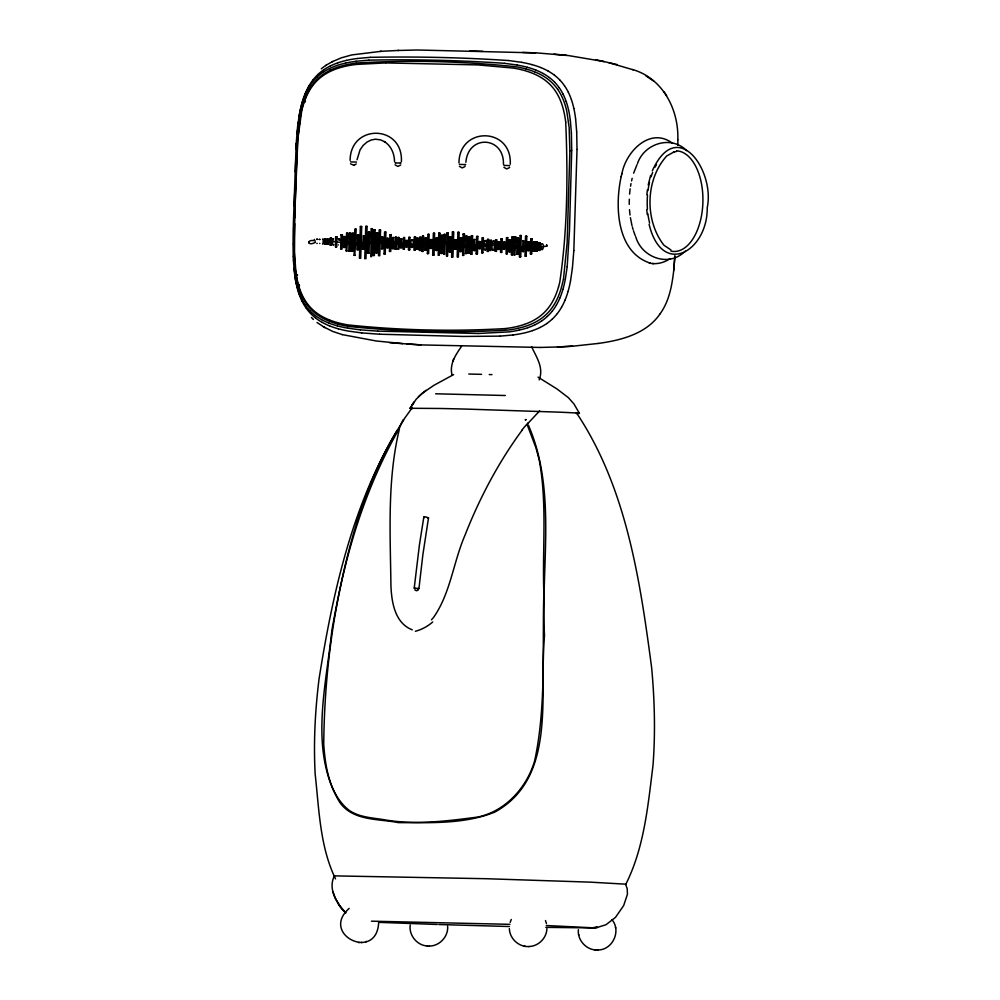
<?xml version="1.0" encoding="UTF-8"?>
<svg xmlns="http://www.w3.org/2000/svg" width="1000" height="1000" viewBox="0 0 1000 1000"><rect width="100%" height="100%" fill="white"/><g stroke="black" fill="none" stroke-linecap="round" stroke-linejoin="round"><path stroke-width="1.5" d="M293.363 244.088L293.45 255.05M569.888 150.863L569.15 127.525L566.788 111.263A68.612 57.15 -87.1 0 0 564.425 102.812A55.938 46.588 -87.1 0 0 561.375 95.562A50.375 41.962 -87.1 0 0 557.638 89.3M571.712 150.15L571.388 132.95M577.013 149.375L576.688 131.838M293.363 243.975L293.6 227.55M569.888 150.863L567.15 242.525L563.587 278.075A93.238 77.65 -87.1 0 1 561.25 288.038A68.612 57.15 -87.1 0 1 558.337 296.363A55.938 46.588 -87.1 0 1 554.85 303.45A50.375 41.962 -87.1 0 1 550.712 309.538A50.163 41.775 -87.1 0 1 545.913 314.75A54.9 45.725 -87.1 0 1 540.35 319.175A65.275 54.363 -87.1 0 1 533.95 322.9A83.112 69.225 -87.1 0 1 526.55 325.938A112.312 93.537 -87.1 0 1 517.938 328.338M571.712 150.262L569.475 230.775L567.188 266.6M577.013 149.488L573.837 250.512M629.25 204.387L629.288 199.237M294.7 223.588L294.525 252.288L295.788 270.938A92.163 76.75 -87.1 0 0 297.475 280.887A67.825 56.487 -87.1 0 0 299.825 289.25A55.312 46.062 -87.1 0 0 302.838 296.413A49.812 41.487 -87.1 0 0 306.55 302.6A49.612 41.325 -87.1 0 0 310.975 307.962A54.312 45.237 -87.1 0 0 316.188 312.6A64.588 53.788 -87.1 0 0 322.275 316.562A82.25 68.5 -87.1 0 0 329.387 319.9M295.85 181.163L297.587 140.238L300.538 115.075M296.025 181.275L294.688 217.838M294.65 193.45L294.237 206.088M295.3 171.975L295.637 161.875M295.287 199.5L297.887 138.688L301.712 110.938A83.875 69.862 -87.1 0 1 302.975 106.05A67.825 56.487 -87.1 0 1 305.85 97.812M323.088 243.875L323.2 239.163M324.538 244.025L324.7 239.062M325.9 244.075L326.062 239.112M327.238 244.35L327.413 238.875M328.675 238.925L328.413 244.387M330.65 245.162L330.012 245.15L330.15 238.2M331.2 245.188L331.512 238.25M332.65 244.713L332.837 238.762M335.613 236.713L335.462 246.887M336.662 246.925L336.987 236.762M340.65 249.013L341.1 234.838M342.025 249.05L342.463 234.887M343.762 236.513L343.575 247.475M344.775 247.512L345.125 236.55M347.938 233.337L346.812 250.837L346.112 250.812L346.575 233.3M348.825 251.213L349.975 251.25L348.812 251.225L349.288 233.012M350.087 251.262L350.55 233.062M351.425 251.3L352 233.062L352.863 233.075M352.8 251.337L353.363 233.1M356.2 229.25L354.8 255.312L354.1 255.287L354.837 229.2M356.9 249.825L357.375 234.788M358.263 249.875L358.738 234.825M359.45 258.212L360.337 226.525M360.712 258.263L361.712 226.562M362.35 249.125L363.338 235.75L364.038 235.775L363.713 249.163M364.75 258.75L365.775 226.238M367.137 226.275L365.925 258.8M368.312 231.962L367.638 253.162L368.913 253.188L367.8 253.15M369 253.2L369.675 232M372.488 228.663L371.613 256.663L370.838 256.65L371.125 228.625M372.987 255.562L373.8 229.812M374.35 255.6L375.163 229.85M375.788 252.775L376.425 232.712M377.15 252.825L377.788 232.763M378.512 255.65L379.212 229.963M379.775 255.7L380.588 230.012M383.075 237.025L382.7 248.812L381.788 248.787L381.863 236.988M384.575 231.962L384.05 253.912M385.25 253.95L385.938 232M386.788 247.787L387.088 238.212M388.062 247.825L388.263 238.25M389.387 251.45L389.913 234.675M390.75 251.488L391.175 234.725M392.188 248.688L392.537 237.575M393.55 248.725L393.9 237.613M394.875 249.275L395.838 237.113L396.538 237.138L396.25 249.312M399.325 237.575L398.963 249.013L398.1 249L397.962 237.537M400.35 247.763L400.625 238.863M401.712 247.812L402 238.912M403.013 249.237L403.963 237.525L404.663 237.55L404.387 249.288M405.812 246.725L406.012 240.162M407.175 246.762L407.275 240.2M408.812 237.275L408.425 249.737L409.7 249.762L408.587 249.737M409.787 249.775L409.988 237.325M412.812 239.838C415.188 249.9 408.512 250.1 411.45 239.8M413.963 250.275L414.25 236.988M415.112 250.312L415.613 237.037M416.575 249.25L416.925 238.137M417.938 249.288L418.288 238.188M419.25 250.45L419.675 237.062L420.387 237.075M420.613 250.5L421.037 237.1M421.925 251.462L422.413 236.175M424.688 249.9L425.062 237.862M426.05 249.95L426.325 237.913M429.137 234.375L428.65 253.6L427.375 253.562L427.887 234.338L428.587 234.363M430.163 248.463L430.438 239.562L431.3 239.575M431.525 248.512L431.8 239.6M432.663 255L433.35 233.15M434.025 255.037L434.613 233.2M435.525 250.362L435.913 237.913L436.925 237.963M437.275 237.963L436.887 250.4L436.062 250.387L436.788 250.4M438.175 255.3L438.775 233.1M439.325 255.325L440.138 233.15M440.85 253.375L441.425 235.15M442.125 253.412L442.788 235.2M443.663 254.262L444.162 234.387L445.412 234.425L444.9 254.3L443.762 254.262L444.412 254.3M448.275 233.012L447.562 255.85L446.7 255.825L446.912 232.975M449.125 252.075L449.5 236.825L450.525 236.875M450.387 252.113L450.875 236.875M451.587 257.087L452.375 231.95M452.95 257.125L453.738 231.988M454.538 249.262L454.988 239.9M455.9 249.3L456.2 239.95M457.863 232.375L459.038 232.4L457.887 232.362L457.163 256.925M458.375 256.962L459.15 232.413M459.888 251.612L460.325 237.8M461.25 251.65L461.688 237.838M463.15 234.088L462.638 255.45M463.85 255.487L464.513 234.137M467.163 236.213L466.613 253.538L465.85 253.525L465.8 236.163M467.975 253.125L468.488 236.663M469.338 253.162L469.663 236.713M470.65 254.225L471.238 235.688L472.512 235.725L471.825 235.712M472.013 254.275L472.6 235.738M473.475 250.575L473.825 239.462L474.55 239.488L474.85 250.613M476.087 253.85L476.637 236.325M477.45 253.888L477.9 236.363M478.963 248.688L479.188 241.6L480.462 241.637M480.55 241.65L480.138 248.738M482.912 252.75L483.387 237.75M484.45 249.887C481.613 240.438 488.587 234.75 485.712 249.938M487.388 239.325L487.175 251.35M488.375 251.388L488.75 239.375M489.75 250.6L490.075 240.2M491.337 240.25L490.925 250.637M492.575 250.212C489.75 240.463 496.725 234.675 493.837 250.25M495.15 251.262L495.513 239.788M496.512 251.312L496.875 239.825M498.025 249.412L498.162 241.762M499.525 241.812L499.2 249.45M500.538 252.413L500.962 238.9M501.812 252.45L502.325 238.938M503.35 249.3L503.738 242.138M504.625 249.338L504.938 242.175M506.425 237.638L506.075 253.925M507.275 253.962L507.788 237.675M508.812 251.925L509.075 239.75M509.938 251.962L510.438 239.8M511.312 254.812L511.875 237M513.237 237.037L512.487 254.862M515.95 237.062L514.85 254.95L514.1 254.925L514.575 237.025M516.763 254.013L517.263 238.05M518.125 254.05L518.525 238.1M519.388 256.712L520.05 235.475M520.75 256.762L521.225 235.512M522.263 251.625L523.075 240.7L523.875 240.725L523.538 251.663M526.188 256.238L526.812 236.287M527.712 250.625L527.987 241.938M529.35 241.988L528.888 250.675M530.325 253.825L530.788 238.863M531.688 253.875L532.163 238.912M533.125 251.088L533.575 241.737M534.487 251.125L534.775 241.788M535.825 251.2L536.125 241.737M537.188 251.25L537.487 241.788M538.663 250.425L538.812 242.65M539.925 250.463L539.975 242.688M541.312 249.475C539.175 239.625 545.975 244.088 542.475 249.525M295.262 205.45C294.738 230.863 292.225 256.75 297.337 281.887A68.612 57.15 -87.1 0 0 299.7 290.338A55.938 46.588 -87.1 0 0 302.75 297.575A50.375 41.962 -87.1 0 0 306.488 303.837A50.163 41.775 -87.1 0 0 310.963 309.275A54.9 45.725 -87.1 0 0 316.238 313.95A65.275 54.363 -87.1 0 0 322.388 317.962A83.112 69.225 -87.1 0 0 329.588 321.35A112.312 93.537 -87.1 0 0 338.038 324.137M296.188 143.837L293.35 224.338L293.512 257.238M296.188 149.25L296.537 142.95M578.387 929.7C577.225 940.325 586.688 950.45 597.375 950M296.188 143.737L297.6 126.575M573.825 250.625L572.4 268.113M673.95 267.775L673.7 270.775M546.912 928.675C546.65 937.8 538.875 945.875 529.775 946.488M297.137 134.075L297.512 129.713M350.1 160.413C350.35 123.513 403.25 124.513 401.4 161.663M458.963 162.95C459.212 126.05 512.112 127.05 510.262 164.2M410.225 925.013C408.713 935.2 417.013 945.413 427.3 946.012M415.462 588.513L414.212 588.162L419.438 544.775L423.825 517.062L425.688 516.875L428.512 517.875L422.887 554.612L418.938 588.612L417.575 588.737M629.575 194.112L630.138 188.863M673.675 270.925C671.963 285.763 669.112 301.288 660.2 313.675M646.85 194.725L647.4 189.8M297.613 126.438L299.45 114M567.175 266.75L565.337 279.175M572.388 268.263L570.525 280.938M298.163 123.6L298.363 122.013M357.025 159.75L360.062 149.875L363.05 145.55L366.95 142.1L371.1 140.025L375.487 139.188L380.8 139.925L385.188 142.088L384.35 141.55M465.875 162.288C468.2 134.062 504.338 136.4 503.425 164.275M299.025 117.25L299.55 114.1M630.562 186.225L631 183.575M428.512 517.875L427.562 518.138M631.587 180.938L632.163 178.312M648.2 184.963L650.638 175.425M539.15 379.9C544.1 367.688 536.287 357.013 531.538 346.6M621.225 176.35C614.738 205.712 616.213 252.3 650.562 263.25M461.512 346.362C455.812 354.712 449.375 363.925 451.95 374.712M621.912 173.812C625.638 151.775 650.375 126.188 672.638 143.412M621.163 176.575L621.975 173.562M305.125 102.062L305.413 101.163M399.4 429.025C387.088 480.062 390.3 533.5 390.925 585.612C391.587 602.05 394.787 623.075 412.25 629.837M510.125 922.4L511.287 919.475M633.638 173.162L636.975 164.725M452.663 361.5L453.587 359.075M545.788 927.362L591.638 927.887L597.475 927.375L606 924.737L615.475 917.387L623.688 905.537L627.438 894.212L627.2 888.675L625.575 884.163L590.112 882.138L486.125 878.713L334.438 875.875C327.688 888.662 336.688 903.7 345.7 912.925M652.3 170.837C677.35 115.525 715.125 170.912 707.225 207.662C707.837 250.9 662.188 278.225 649.1 224.312M625.688 884.5C644.225 847.887 647.95 805.662 653 765.462C655.475 732.925 654.638 700.225 651.65 667.75C640.062 580.288 626.475 487.525 576.35 412.675M637.487 163.562C644.2 143.438 671.25 134.913 686.587 150.638M403.175 420.312L412.088 407.9M412.488 408.625L410.087 408.363L416.1 399.338L422.075 393.375L434.075 385.225L453.625 374.6M410.087 408.363L414.038 402.075L411.938 405.188M397.275 430.213C360.35 490.825 344.325 561.462 331.825 630.55C326.163 686.45 308.825 750.938 339.812 802.475C353.162 821.188 378.512 818.65 398.5 822.638C430.425 822.65 464.663 824.312 494.825 812.075C557.513 777.6 538.85 694.087 544.513 635.575C540.638 565.938 557.05 490.875 528.3 424.95M398.05 430.737C345 524.275 324.837 637.75 323.725 744.237C325.35 767.688 329.7 794.85 348.963 810.2C358.963 817.212 371.688 817.712 383.638 819.65C414.812 825.2 446.675 821.125 477.75 817.062C505.562 811.287 526.95 787.362 534.688 760.713C546.388 705.825 542.15 649.013 543.862 593.25C542.212 549.138 547.375 503.488 539.212 459.988L535.975 447.875L527.45 425.363M538.025 377.137L556.925 388.913L568.387 397.663L573.975 403.963L579.4 413.338L576.55 413.55M539.65 410.875L528.1 423.225M403.675 420.075C353.9 497.25 333.225 589.487 319.037 679.038C315.125 710.6 313.45 742.475 315.175 774.25C319.125 809.388 319.825 846.488 335.525 878.888M660.088 313.837C646.363 333.963 620.837 340.363 598.125 343.462M522.188 430.087C498.488 462.275 479.6 498.013 465.012 535.188C453.35 562.025 450.6 593.038 433.587 617.375A33.363 28.112 -70.5 0 1 431.438 619.812M525.288 419.75L525.975 419.475M526.062 419.75L525.475 420.012M400.75 165L397.863 166.425L395.075 164.825M509.613 167.537L506.725 168.962L503.925 167.362M356.213 163.962L354 165.35M465.075 166.5L462.188 167.925L459.4 166.325M418.363 589.925L416.587 590.75L414.762 589.9M684.35 252.1L685.4 251.163M418.438 396.725L426.025 390.35M321.287 68.8L325.588 65.55M683.375 252.838C667.038 267.038 641.363 256.775 635.737 236.75M349.188 908.413C319.425 934.538 376.788 962.163 378.65 922.6M325.6 65.55L326.238 65.125M670.013 258.7C664.038 262.812 656.462 264.688 649.312 263.075M326.413 65.013L332.925 61.388M414.237 588.1L418.913 588.575M315.338 240.925C306.363 238.438 306.913 247.037 315.462 242.288M309.237 243.113L309.125 241.762M332.238 61.725L341.388 57.8L351.875 54.913L381.35 51.3M674 151.962L666.75 155.938C645.362 179.412 644.463 220.338 663.95 245.225L670.925 249.938M365.675 941.737L366.538 941.425M673.413 152.088L676.587 151.425M540.425 245.625L522.475 247.037L504.663 243.938L494.025 243.287L470.7 245.888L442.287 241.975L413.65 244.575L385.213 240.65L356.613 243.2L338.8 240.175M546.775 246.15L546.638 244.788L546.838 246.15L527.712 248.525L517.075 247.738L499.275 244.7L470.675 247.25L442.238 243.337L418.938 245.812L408.288 245.487M357.388 58.487L370.35 57.325M512.975 334.975L500.025 336.138M356.087 61.275L368.787 60.15M356.438 63.038C409.462 59.875 463.137 61.225 515.962 66.762A162 134.913 -87.1 0 1 526.087 68.975M355.95 64.45L385.7 62.912M505.55 328.562C453.1 331.637 400.012 330.4 347.762 324.888A160.312 133.512 -87.1 0 1 337.75 322.688A111.137 92.562 -87.1 0 1 329.387 319.925M598.25 343.438L573.125 346.163M361.138 942.6L362.05 942.525M598.362 949.963C612.8 949.7 621.362 930.763 612.013 919.75M410.15 408.275L439.875 408.475A101.713 1.238 1.8 0 1 466.613 409.1L559.325 412.163A66.3 0.812 1.8 0 1 574.688 412.925L579.4 413.338M353.988 165.35L350.538 163.787M572.212 346.213L571.425 346.262M429.288 946.075C439.588 946.125 448.512 936.45 447.638 926.188M528.675 946.55L529.75 946.5M397.863 50.475L417.163 50L536.85 52.912L568.3 55.538L604.125 61.6M558.038 346.962L540.438 347.438M558.212 346.95L572.663 346.188L557.413 347M380.087 51.375L398.75 50.425M370.462 57.325C416.488 56.475 462.638 57.462 508.562 60.538M368.913 60.15C414.05 59.225 459.312 60.275 504.35 63.3M499.9 336.138L462.812 336.45L379.637 334.212M597.438 950L598.35 949.963M478.413 333.475L508.688 331.912A163.863 136.475 -87.1 0 0 519.038 330.15M540.363 347.45L421.037 344.913M385.7 62.912L477.975 64.912L513.725 68.125A160.312 133.512 -87.1 0 1 523.737 70.325A111.137 92.562 -87.1 0 1 532.1 73.088A82.25 68.5 -87.1 0 1 539.212 76.438A64.588 53.788 -87.1 0 1 545.312 80.4A54.312 45.237 -87.1 0 1 550.525 85.037A49.612 41.325 -87.1 0 1 554.95 90.412A49.812 41.487 -87.1 0 1 558.638 96.6A55.312 46.062 -87.1 0 1 561.65 103.763A67.825 56.487 -87.1 0 1 564 112.125A92.163 76.75 -87.1 0 1 565.7 122.062M478.325 333.475L377.925 331.138M429.35 946.075L427.225 946.012M528.562 946.562C518.675 947.025 509.562 938.487 509.363 928.587M371.45 921.175L509.938 924.338M350.538 161.863L356.463 162.087M459.4 164.4L465.7 164.613L464.575 164.613M435.65 393.787L505.312 395.513M452.475 231.95L453.162 231.988M525.625 236.262L526.725 236.287L525.538 236.262L524.987 256.188M423.6 236.213L423.1 251.5M481.7 252.712L482.025 237.712L483.3 237.75L482.587 237.725M475.087 239.513L474.688 239.488M330.25 238.2L331.425 238.238L330.725 238.212M338.363 238.825L339.538 238.863L338.35 238.837M316.65 239.3L317.825 239.338L316.725 239.312M411.312 247.338L411.938 247.35M455.775 249.3L455.012 249.262L455.812 249.288M381.438 248.762L382.062 248.775M397.7 248.975L398.2 249M346.125 250.812L347.275 250.837M465.35 253.5L466.138 253.538M427.388 253.562L427.837 253.588M514.125 254.913L514.738 254.925M446.3 255.8L447.463 255.85M354.113 255.275L355.262 255.312M509.438 165.662C511.712 165.625 501.5 165.312 504.45 165.512M395.525 162.913C393.025 162.887 403.425 163.062 400.425 163.113M374.1 229.812L374.588 229.85M520.363 235.475L521.112 235.512M514.888 237.025L515.862 237.062L515.075 237.05M468.8 236.675L469.55 236.713M422.713 236.188L423.2 236.213M487.7 239.325L488.413 239.363M417.225 238.137L417.788 238.162M495.863 239.788L496.525 239.825M387.4 238.212L387.587 238.238M539.113 242.65L539.862 242.688M541.613 249.475L542.362 249.513M503.65 249.3L504.363 249.338M528.013 250.637L528.775 250.675M536.138 251.2L536.85 251.238M460.238 251.612L460.812 251.65M422.238 251.462L422.55 251.475M441.15 253.375L442.1 253.412L441.45 253.4M511.613 254.812L512.375 254.85M371.475 228.625L371.912 228.65M447.262 232.975L448.188 233.012L447.275 232.987M439 233.1L439.325 233.125M506.65 237.638L507.7 237.675L506.925 237.662M357.713 234.788L358.25 234.825M531.025 238.863L532.075 238.9L531.25 238.888M414.6 237L415.525 237.025L414.613 237.013M460.55 237.8L461.6 237.838L460.775 237.825M501.188 238.9L501.75 238.925M536.475 241.75L536.775 241.775M411.8 239.8L412.463 239.838M498.512 241.775L498.85 241.8M419.6 250.463L420.138 250.487M530.55 253.825L531.6 253.863L530.775 253.85M389.613 251.45L390.225 251.488M517.1 254.013L517.35 254.037M471 254.237L471.225 254.237M432.887 255L433.938 255.037L433.113 255.012M519.612 256.712L520.662 256.75L519.837 256.737M374.812 229.85L374.3 229.838M379.487 229.963L380.487 230L379.675 229.988M385.6 232L385.4 231.975M434.375 233.188L433.762 233.175M512.137 237L513.15 237.025L512.463 237.025M390.938 234.713L390.325 234.7M518.275 238.1L517.975 238.075M426.087 237.9L425.475 237.887M533.387 251.088L533.913 251.112M474.5 250.613L474.05 250.588M523.275 251.663L523.138 251.663M495.412 251.275L496.425 251.3L495.6 251.287M424.95 249.9L425.962 249.938L425.138 249.925M501.562 252.45L500.988 252.438M468.237 253.125L469.25 253.162L468.425 253.137M476.35 253.85L477.362 253.875L476.538 253.863M376.05 252.775L377.062 252.812L376.238 252.8M468.8 374.038L481.587 374.338M477.7 236.363L477.137 236.35M517.712 238.075L517.762 238.075M409.837 237.312L409.175 237.3M381.975 236.988L382.5 237.013M491.138 240.25L491 240.238M455.1 239.9L456.112 239.938L455.412 239.913M328.175 240.75L356.525 244.562L385.188 242.025L405.412 245.037M479.438 248.7L480.025 248.738M539.587 250.463L539.288 250.438M485.363 249.938L485.225 249.925M493.4 250.25L493.35 250.25M335.562 246.887L336.575 246.925L335.875 246.9M509.613 251.962L509.6 251.95M414.888 250.312L414.65 250.287M481.812 252.712L482.825 252.75L482.05 252.738M450.05 252.113L449.913 252.113M360.363 258.263L359.875 258.225M453.35 231.988L452.825 231.975M439.663 233.137L439.225 233.125M423.45 236.2L422.863 236.2M501.938 238.938L501.413 238.912M537.1 241.788L536.487 241.762M499.05 241.8L498.525 241.788M333.225 238.762L333.562 238.775M316.812 243.425L317.238 243.438M400.737 247.763L401.238 247.8M395.763 249.312L395.475 249.3M357.875 249.862L357.713 249.85M517.737 254.05L517.125 254.025M471.625 254.262L471.012 254.25M352.312 251.337L352.212 251.337M509.438 926.525L438.8 924.525M366.3 226.25L366.613 226.275M355.363 229.213L356.112 229.237L355.412 229.213M428.775 234.375L428.387 234.363M349.825 233.025L349.988 233.05M336.15 236.725L336.887 236.75L336.188 236.725M504.012 242.138L504.85 242.162L504.162 242.162M322.825 239.163L322.575 239.15M314.312 239.475L314.562 239.488M319.713 243.438L319.862 243.438M322.675 243.875L322.55 243.85M328.175 244.387L328.038 244.375M333.175 244.725L333.925 244.75L333.225 244.725M498.425 249.438L498.85 249.45M330.763 245.188L330.425 245.175M387.675 247.825L387.287 247.812M403.95 249.275L403.612 249.262M487.537 251.35L488.288 251.388L487.587 251.363M379.275 255.675L379.125 255.675M368.837 231.975L369.125 231.975M377.25 232.75L376.987 232.725M442.262 235.188L442.013 235.188M466.25 236.188L467.05 236.2L466.163 236.188M450.337 236.863L449.588 236.838M344.6 236.55L344.35 236.537M534.25 241.775L534.138 241.75M485.475 240.688L484.75 240.662M431 248.5L430.7 248.487M393.025 248.713L392.788 248.713M344.25 247.5L344.137 247.488M363.188 249.163L362.938 249.15M341.175 249.025L341.425 249.025M506.75 253.962L506.637 253.938M525.662 256.225L525.425 256.225M463.312 255.475L463.2 255.463M457.8 256.95L457.825 256.938M373.512 255.562L373.762 255.575M469.862 50.95L482.938 51.337M522.55 52.45L535.562 52.85M444.738 234.4L444.275 234.4M509.525 239.775L510.325 239.788L509.438 239.775M395.838 237.113L395.375 237.113M403.963 237.525L403.5 237.525M528.438 241.962L529.237 241.975L528.35 241.962M489.25 374.55L491.975 374.625M363.387 235.75L364.012 235.775M479.812 241.612L479.275 241.612M437.25 924.475L379.387 922.362M523.375 240.712L522.712 240.7M452.4 257.1L452.038 257.1M392.9 237.587L393.812 237.613L392.863 237.587M546.312 925.525L592.788 927.8M358.537 942.588L359.312 942.638M420.95 344.9L406.65 343.938M377.837 331.138L360.438 329.875M379.55 334.212L361.8 332.925M342.275 334.613L376.2 340.975L402.7 343.612M389.575 342.713L419.75 344.837M566.587 55.362L553.9 54.138M504.462 63.312L517.075 65.025M360.312 329.862L347.7 328.15M594.712 949.85L595.612 949.938M508.688 60.55L521.538 62.312M361.688 332.912L348.825 331.15A165.275 137.65 -87.1 0 1 338.413 328.85M652.425 263.488L653.688 263.663M524.3 946.162L525.337 946.35M608.913 62.713L633.2 69.8M595.588 59.662L617.312 64.625M342.262 334.613L332.638 331.4L323.425 326.737M424.5 517.575L423.825 517.087M632.562 69.538C662.9 78.238 678.913 109.825 677.812 139.75M324.975 327.7L317.038 322.512M645.85 75.775L653.737 81.125M384.913 141.912C391.475 146.512 394.325 153.688 394.562 161.737M313.412 319.425L312.638 318.688M312.438 318.488L311.45 317.475M664.188 92.05L666.6 95.625M337.775 902.875L340.075 906.513L335.037 897.487L332.9 891.587M545.487 920.55L546.45 923.55M633.45 230.775L635.225 235.625M632.362 226.95L633.088 229.5M299.488 285.725L299.188 284.475M631.987 225.675L630.425 217.712M615.475 927.212L615.65 928.125M578.587 934.3L578.763 935.2M297.5 275.325L297.4 274.587M570.325 120.312L571.375 132.812M565.712 122.075C567.95 175.263 567.6 229.363 559.788 282.087A83.875 69.862 -87.1 0 1 558.513 286.962M294.462 272.863L293.4 260.363M575.625 118.95L576.675 131.688M646.775 209.662L647.262 214.562M629.487 209.675L630.013 215.025M294.387 271.337L294.1 268.15M677.812 139.85L677.938 145.375M293.4 260.225L293.225 255.925M399.2 428.812A91.438 53.4 69.3 0 1 403.025 420.125M522.125 429.825A91.112 43.125 -68.8 0 1 528.062 422.962M432.75 621.975A46.962 39.275 -69.8 0 1 415.35 631.275M676.637 150.838A50.338 27.85 -88.7 0 1 702.788 204.8A50.338 27.85 -88.7 0 1 670.987 251.125M649.613 223.025A50.338 27.85 -88.7 0 1 647.875 213.663M647.412 208.938A50.338 27.85 -88.7 0 1 647.487 195.25M647.987 190.625A50.338 27.85 -88.7 0 1 649.488 182.475M651.062 176.812A50.338 27.85 -88.7 0 1 652.638 172.463M655.113 167.062A50.338 27.85 -88.7 0 1 656.5 164.6M355.95 64.463A160.312 133.512 -87.1 0 0 345.812 66.175A111.137 92.562 -87.1 0 0 337.287 68.55A82.25 68.5 -87.1 0 0 329.975 71.562A64.588 53.788 -87.1 0 0 323.65 75.237A54.325 45.237 -87.1 0 0 318.15 79.625A49.612 41.325 -87.1 0 0 313.4 84.775A49.812 41.487 -87.1 0 0 309.312 90.8A55.312 46.062 -87.1 0 0 305.863 97.812M505.55 328.55A160.312 133.512 -87.1 0 0 515.675 326.838A111.137 92.562 -87.1 0 0 524.2 324.462M524.2 324.45A82.25 68.5 -87.1 0 0 531.512 321.463A64.588 53.788 -87.1 0 0 537.85 317.775A54.325 45.237 -87.1 0 0 543.35 313.387A49.612 41.325 -87.1 0 0 548.1 308.238A49.812 41.487 -87.1 0 0 552.175 302.225A55.312 46.062 -87.1 0 0 555.638 295.212A67.825 56.487 -87.1 0 0 558.5 286.975M517.938 328.363A162 134.913 -87.1 0 1 507.688 330.087C454.675 333.212 400.988 331.875 348.162 326.388A162 134.913 -87.1 0 1 338.038 324.162M300.55 115.062A93.238 77.65 -87.1 0 1 302.875 105.113M302.9 105.113A68.612 57.15 -87.1 0 1 305.788 96.775A55.938 46.588 -87.1 0 1 309.275 89.688A50.375 41.962 -87.1 0 1 313.412 83.612A50.163 41.775 -87.1 0 1 318.212 78.4A54.9 45.725 -87.1 0 1 323.775 73.975A65.275 54.363 -87.1 0 1 330.175 70.25M330.175 70.237A83.112 69.225 -87.1 0 1 337.575 67.213A112.312 93.537 -87.1 0 1 346.188 64.812A162 134.913 -87.1 0 1 356.438 63.05M526.087 69.013A112.312 93.537 -87.1 0 1 534.538 71.775M534.538 71.8A83.112 69.225 -87.1 0 1 541.737 75.163A65.275 54.363 -87.1 0 1 547.888 79.175A54.9 45.725 -87.1 0 1 553.162 83.863A50.163 41.775 -87.1 0 1 557.638 89.3M568.6 110.125A94.338 78.562 -87.1 0 1 570.288 120.15M566.2 101.562A69.425 57.812 -87.1 0 1 568.538 109.95M563.112 94.225A56.612 47.15 -87.1 0 1 566.112 101.388M559.338 87.875A50.987 42.475 -87.1 0 1 563.013 94.05M554.812 82.387A50.788 42.3 -87.1 0 1 559.212 87.713M549.475 77.638A55.613 46.312 -87.1 0 1 554.675 82.238M543.25 73.575A66.1 55.062 -87.1 0 1 549.338 77.513M535.988 70.15A84.15 70.075 -87.1 0 1 543.1 73.475M527.438 67.325A113.65 94.663 -87.1 0 1 535.837 70.062M517.212 65.062A163.863 136.475 -87.1 0 1 527.3 67.263M345.75 63.025A163.863 136.475 -87.1 0 1 355.95 61.3M337.05 65.438A113.65 94.663 -87.1 0 1 345.6 63.087M329.575 68.5A84.15 70.075 -87.1 0 1 336.887 65.512M323.1 72.237A66.1 55.062 -87.1 0 1 329.412 68.587M317.462 76.7A55.613 46.312 -87.1 0 1 322.938 72.362M312.587 81.962A50.788 42.3 -87.1 0 1 317.325 76.85M308.4 88.112A50.987 42.475 -87.1 0 1 312.462 82.125M304.837 95.288A56.612 47.15 -87.1 0 1 308.288 88.287M301.887 103.737A69.425 57.812 -87.1 0 1 304.75 95.475M299.488 113.837A94.338 78.562 -87.1 0 1 301.812 103.912M296.175 283.05A94.338 78.562 -87.1 0 1 294.488 273.025M298.587 291.613A69.425 57.812 -87.1 0 1 296.238 283.225M301.663 298.95A56.612 47.15 -87.1 0 1 298.663 291.8M305.45 305.3A50.987 42.475 -87.1 0 1 301.762 299.137M309.975 310.8A50.788 42.3 -87.1 0 1 305.562 305.462M315.3 315.538A55.613 46.312 -87.1 0 1 310.113 310.95M321.525 319.6A66.1 55.062 -87.1 0 1 315.45 315.675M328.8 323.025A84.15 70.075 -87.1 0 1 321.675 319.713M337.337 325.863A113.65 94.663 -87.1 0 1 328.95 323.113M347.575 328.125A163.863 136.475 -87.1 0 1 337.488 325.925M527.737 327.75A113.65 94.663 -87.1 0 1 519.188 330.1M535.212 324.688A84.15 70.075 -87.1 0 1 527.888 327.675M541.688 320.938A66.1 55.062 -87.1 0 1 535.363 324.588M547.312 316.475A55.613 46.312 -87.1 0 1 541.838 320.825M552.188 311.212A50.788 42.3 -87.1 0 1 547.463 316.325M556.388 305.062A50.987 42.475 -87.1 0 1 552.325 311.05M559.938 297.887A56.612 47.15 -87.1 0 1 556.5 304.887M562.9 289.45A69.425 57.812 -87.1 0 1 560.037 297.712M565.288 279.337A94.338 78.562 -87.1 0 1 562.975 289.275M570.487 281.1A97.312 81.05 -87.1 0 1 568.15 291.238M568.075 291.413A71.513 59.55 -87.1 0 1 565.175 299.85M565.087 300.038A58.15 48.425 -87.1 0 1 561.6 307.2M561.487 307.375A52.175 43.45 -87.1 0 1 557.375 313.512M557.25 313.675A51.725 43.075 -87.1 0 1 552.45 318.938M552.3 319.075A56.4 46.975 -87.1 0 1 546.737 323.55M546.587 323.675A66.838 55.663 -87.1 0 1 540.15 327.425M540 327.525A84.938 70.738 -87.1 0 1 532.55 330.6M532.388 330.688A114.65 95.487 -87.1 0 1 523.675 333.113A165.275 137.65 -87.1 0 1 513.112 334.95M338.263 328.787A114.65 95.487 -87.1 0 1 329.712 325.962M329.55 325.875A84.938 70.738 -87.1 0 1 322.312 322.45M322.15 322.35A66.838 55.663 -87.1 0 1 315.975 318.3M315.825 318.175A56.4 46.975 -87.1 0 1 310.55 313.45M310.413 313.288A51.725 43.075 -87.1 0 1 305.95 307.825M305.837 307.65A52.175 43.45 -87.1 0 1 302.113 301.337M302.013 301.15A58.15 48.425 -87.1 0 1 298.988 293.837M298.9 293.65A71.513 59.55 -87.1 0 1 296.788 286.175M296.475 284.913A97.312 81.05 -87.1 0 1 294.938 275.963M300.125 111.075A97.312 81.05 -87.1 0 1 302.225 102.212M302.288 102.037A71.513 59.55 -87.1 0 1 305.188 93.6M305.275 93.425A58.15 48.425 -87.1 0 1 308.762 86.25M308.875 86.075A52.175 43.45 -87.1 0 1 312.987 79.95M313.125 79.775A51.725 43.075 -87.1 0 1 317.925 74.525M318.062 74.375A56.4 46.975 -87.1 0 1 323.625 69.912M323.787 69.787A66.838 55.663 -87.1 0 1 330.213 66.025M330.375 65.925A84.938 70.738 -87.1 0 1 337.825 62.85M337.975 62.775A114.65 95.487 -87.1 0 1 346.7 60.35M346.85 60.287A165.275 137.65 -87.1 0 1 357.25 58.513M521.675 62.35A165.275 137.65 -87.1 0 1 531.962 64.6M532.1 64.675A114.65 95.487 -87.1 0 1 540.662 67.5M540.812 67.588A84.938 70.738 -87.1 0 1 548.05 71M548.212 71.112A66.838 55.663 -87.1 0 1 554.388 75.163M554.538 75.287A56.4 46.975 -87.1 0 1 559.812 80.013M559.95 80.162A51.725 43.075 -87.1 0 1 564.412 85.638M564.538 85.8A52.175 43.45 -87.1 0 1 568.263 92.125M568.35 92.3A58.15 48.425 -87.1 0 1 571.388 99.625M571.462 99.812A71.513 59.55 -87.1 0 1 573.825 108.375M573.888 108.55A97.312 81.05 -87.1 0 1 575.588 118.775M674.862 256.075L673.812 269.75L674.887 256.038M596.35 927.463L591.638 927.887L597.475 927.375L596.35 927.463M360.475 226.525L361.625 226.562L360.538 226.525M463.275 234.088L464.425 234.125L463.338 234.088M346.7 233.3L347.85 233.337L346.763 233.3M341.225 234.838L342.375 234.875L341.262 234.838M398.088 237.537L399.113 237.562L398.125 237.537M400.763 238.863L401.912 238.9L400.788 238.875M327.537 238.875L327.575 238.875M324.825 239.062L325.975 239.1L324.888 239.062M319.387 239.412L320.125 239.438L319.425 239.412M324.675 244.025L325.812 244.062L324.738 244.025M405.938 246.725L407.088 246.762L406 246.725M416.7 249.25L417.85 249.288L416.763 249.25M338.413 244.9L338.5 244.9M384.188 253.912L385.05 253.938L384.275 253.912M345.662 912.862L340.012 906.363L345.562 912.775"/></g></svg>
